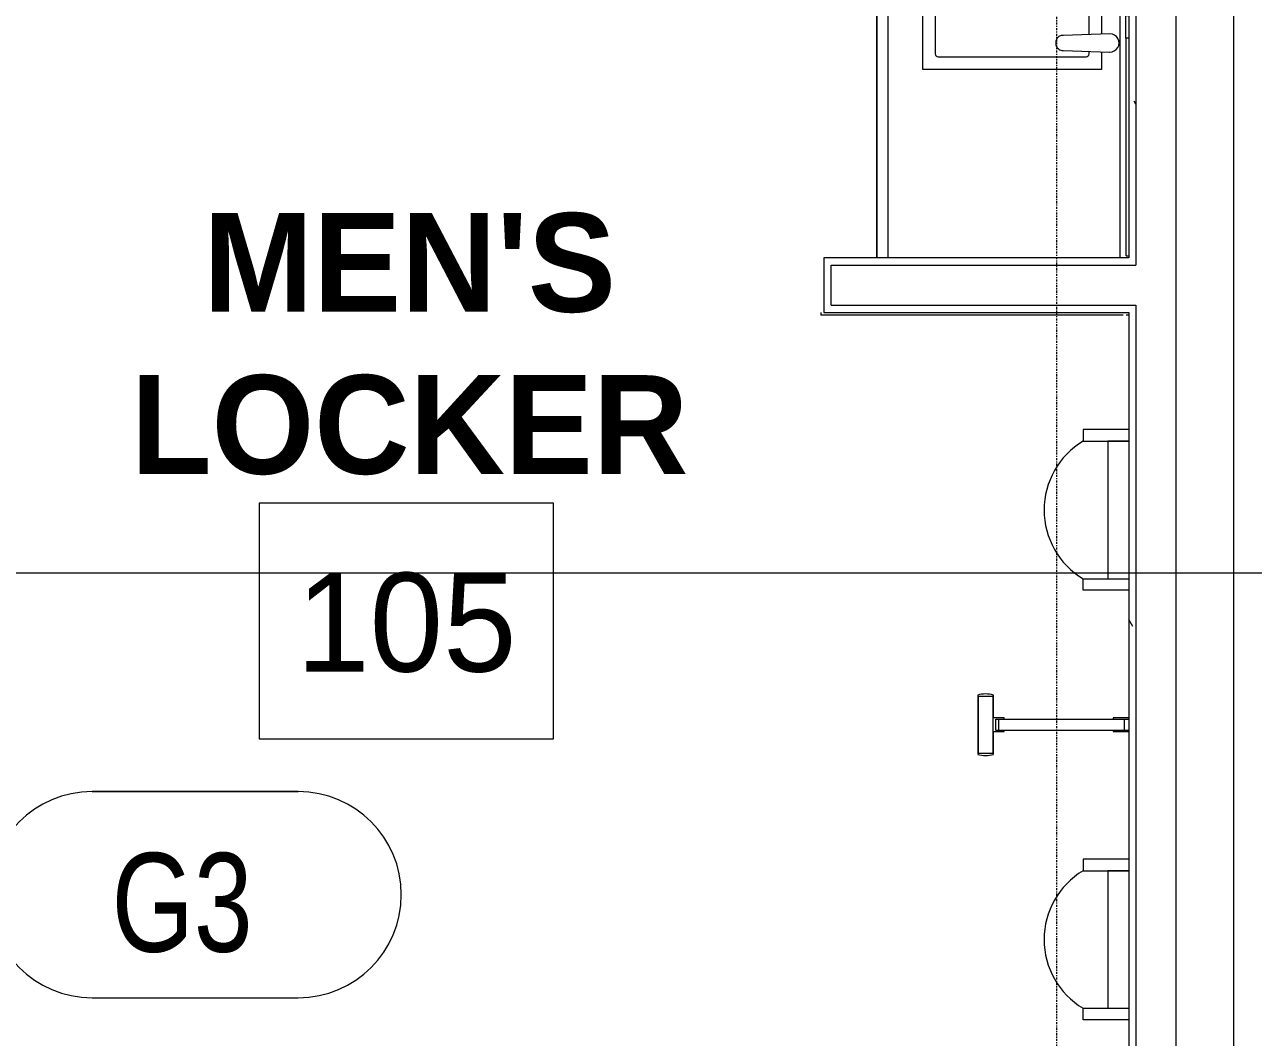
# Model space of a CAD drawing. Header units: inches. Extents: x 23906 to 26777, y -23220 to -20467.
# Drawn here: x 25412.4 to 25519.6, y -22583.6 to -22495.2 of the extents above; entities that cross this region are included whole.
import ezdxf

# ---------------------------------------------------------------- set-up
doc = ezdxf.new("R2010")
doc.units = ezdxf.units.IN
doc.header["$MEASUREMENT"] = 0
doc.linetypes.add('Dash Dot 3_16_', pattern=[0.3125, 0.1875, -0.0625, 0, -0.0625])
doc.linetypes.add('Grid Line 1_2_', pattern=[0.875, 0.5, -0.125, 0.125, -0.125])
for name, color, linetype, lineweight in [('A-ANNO-SYMB', 150, 'Continuous', 9), ('A-AREA-IDEN', 2, 'Continuous', 9), ('A-GENM', 13, 'Continuous', 20), ('A-WALL', 113, 'Continuous', 20), ('A-WALL-IDEN', 211, 'Continuous', 9), ('A-WALL-PATT', 111, 'Continuous', 50), ('I-WALL', 2, 'Continuous', 20), ('P-SANR-FIXT', 6, 'Continuous', 20), ('Q-CASE', 31, 'Continuous', 20), ('Q-SPCQ', 91, 'Continuous', 20), ('S-GRID', 1, 'Continuous', 9)]:
    doc.layers.add(name, color=color, linetype=linetype, lineweight=lineweight)
doc.styles.add('Century Gothic', font='GOTHIC.TTF', dxfattribs={"height": 8.622671})
doc.styles.add('Century Gothic_1', font='GOTHIC.TTF', dxfattribs={"width": 0.8, "height": 8.622671})
doc.styles.add('Century Gothic_B', font='GOTHICB.TTF', dxfattribs={"height": 8.616719})

# ---------------------------------------------------------------- blocks, each defined once
blk = doc.blocks.new('Urinal-Wall-3D - Urinal-Wall-3D-23375-Enlarged First Floor Plan _East_')
at = {"layer": 'P-SANR-FIXT', "color": 43, "lineweight": 13}
for p, q in [((-11.29, 2.06), (-11.29, 6.06)), ((-11.29, 6.06), (-10.29, 6.06)), ((-10.29, 6.06), (-10.29, 2.06)), ((2.73, 6.06), (1.71, 6.06)), ((1.71, 6.06), (1.71, 2.06)), ((2.73, 2.06), (2.73, 6.06)), ((1.71, 3.91), (-10.29, 3.91)), ((-10.29, 3.91), (-10.29, 2.06)), ((1.71, 2.06), (1.71, 3.91))]:
    blk.add_line(p, q, dxfattribs=at)
blk.add_arc((-4.29, 2.46), 7, 31.0027, 148.9973, dxfattribs=at)
blk = doc.blocks.new('Partition-Floor_Braced_Urinal_Screen-Bradley_Corp-St__Stl - 11_ x 42_ Urinal Screen-283502-Enlarged First Floor Plan _East_')
at = {"layer": 'Q-SPCQ', "color": 43, "lineweight": 13}
for p, q in [((-0.6, -0.63), (-0.6, -2)), ((-0.5, -1), (-0.5, -0.63)), ((-0.5, -12), (-0.5, -1)), ((0.5, -1), (-0.5, -1)), ((0.5, -0.63), (0.5, -1)), ((0.5, -1), (0.5, -12)), ((0.6, -2), (0.6, -0.63)), ((-0.6, -2), (-0.5, -2)), ((0.5, -2), (0.6, -2)), ((-0.5, -11.5), (-0.6, -11.5)), ((-0.6, -11.5), (-0.6, -12.5)), ((0.6, -11.5), (0.5, -11.5)), ((0.6, -12.5), (0.6, -11.5)), ((-0.6, -12.44), (-2.58, -12.44)), ((-2.5, -12.5), (2.5, -12.5)), ((-2.5, -13.75), (-2.5, -12.5)), ((-0.5, -12.23), (-0.5, -12)), ((-0.5, -12), (0.5, -12)), ((0.5, -12.23), (-0.5, -12.23)), ((0.5, -12), (0.5, -12.23)), ((2.58, -12.44), (0.6, -12.44)), ((2.5, -12.5), (2.5, -13.75)), ((-2.58, -13.81), (2.58, -13.81)), ((2.5, -13.75), (-2.5, -13.75))]:
    blk.add_line(p, q, dxfattribs=at)
for centre, start, end in [((-0.39, -13.13), 162.6194, 197.3806), ((0.39, -13.13), 342.6194, 17.3806)]:
    blk.add_arc(centre, 2.3, start, end, dxfattribs=at)
blk = doc.blocks.new('Soap_Dispenser-TOTO-TES1ADC-05 - Polished Chrome-162828-Enlarged First Floor Plan _East_')
at = {"layer": 'A-GENM', "color": 43, "lineweight": 13}
for p, q in [((-0.79, 0), (-0.66, -4.1)), ((0.66, -4.1), (0.79, -0.03))]:
    blk.add_line(p, q, dxfattribs=at)
blk.add_arc((0, 0), 0.791, 358.1479, 179.999, dxfattribs=at)
blk.add_open_spline([(-0.66, -4.1), (-0.66, -4.15), (-0.65, -4.25), (-0.6, -4.4), (-0.51, -4.53), (-0.35, -4.67), (-0.08, -4.76), (0.21, -4.73), (0.42, -4.61), (0.56, -4.47), (0.65, -4.29), (0.66, -4.16), (0.66, -4.1)], degree=3, knots=[0, 0, 0, 0, 0.076923, 0.153846, 0.230769, 0.307692, 0.461538, 0.615385, 0.711538, 0.807692, 0.903846, 1, 1, 1, 1], dxfattribs=at)
blk = doc.blocks.new('Bradley-Washroom_Accessories-Mirrors-747_Standard - 60_ x 36_ _ BradEX-205488-Enlarged First Floor Plan _East_')
at = {"layer": 'Q-SPCQ', "color": 43, "lineweight": 13}
for p, q in [((25508.52, -22454.37), (25508.52, -22435.37)), ((25508.77, -22435.37), (25508.52, -22435.37)), ((25508.77, -22435.37), (25508.77, -22454.37)), ((25508.48, -22454.37), (25508.77, -22454.37)), ((25508.48, -22454.37), (25508.48, -22456.37)), ((25508.77, -22454.37), (25508.77, -22456.37)), ((25508.77, -22456.37), (25508.48, -22456.37)), ((25508.52, -22494.37), (25508.52, -22456.37)), ((25508.77, -22456.37), (25508.77, -22494.37)), ((25508.48, -22494.37), (25508.77, -22494.37)), ((25508.48, -22494.37), (25508.48, -22496.37)), ((25508.77, -22494.37), (25508.77, -22496.37)), ((25508.77, -22496.37), (25508.48, -22496.37)), ((25508.52, -22515.37), (25508.52, -22496.37)), ((25508.77, -22496.37), (25508.77, -22515.37)), ((25508.52, -22515.37), (25508.77, -22515.37))]:
    blk.add_line(p, q, dxfattribs=at)
blk = doc.blocks.new('Counter Top - 24_ Depth-179606-Enlarged First Floor Plan _East_')
at = {"layer": 'Q-CASE', "color": 43, "lineweight": 13}
for p, q in [((33.11, -0.75), (-47.26, -0.75)), ((-47.26, -22), (33.11, -22))]:
    blk.add_line(p, q, dxfattribs=at)
blk = doc.blocks.new('KNEE PROTECTOR1 - KNEE PROTECTOR-205860-Enlarged First Floor Plan _East_')
at = {"layer": 'Q-CASE', "color": 43, "lineweight": 13}
for p, q in [((79235.76, -9330.82), (79155.38, -9330.82)), ((79235.76, -9331.82), (79155.38, -9331.82))]:
    blk.add_line(p, q, dxfattribs=at)
blk = doc.blocks.new('Sink-Under_Counter-Kohler-2882 - White-191670-Enlarged First Floor Plan _East_')
at = {"layer": 'P-SANR-FIXT', "color": 43, "lineweight": 13}
for p, q in [((-9.91, -7.81), (-9.91, 7.81)), ((-9.91, 7.81), (-0.85, 7.81)), ((1.15, 7.81), (6.83, 7.81)), ((8.37, 7.81), (9.91, 7.81)), ((9.91, 7.81), (9.91, -7.81)), ((-8.81, 6.46), (-8.81, -6.46)), ((-0.1, 6.71), (-8.56, 6.71)), ((6.87, 6.71), (0.4, 6.71)), ((8.56, 6.71), (8.33, 6.71)), ((8.81, -6.46), (8.81, 6.46)), ((-8.56, -6.71), (8.56, -6.71)), ((9.91, -7.81), (-9.91, -7.81))]:
    blk.add_line(p, q, dxfattribs=at)
for centre, radius, start, end in [((-8.56, 6.46), 0.25, 90, 180), ((8.56, 6.46), 0.25, 360, 90), ((0, 0), 0.875, 360, 180), ((0, 0), 0.875, 180, 360), ((-8.56, -6.46), 0.25, 180, 270), ((8.56, -6.46), 0.25, 270, 360)]:
    blk.add_arc(centre, radius, start, end, dxfattribs=at)
blk = doc.blocks.new('Locker Rooms and Restrooms_rvt-1-Enlarged First Floor Plan _East_')
at = {"layer": 'A-WALL-PATT', "lineweight": 9}
h = blk.add_hatch(dxfattribs=at)
h.set_pattern_fill('FP_8', color=8, style=0, pattern_type=2)
h.set_pattern_definition([(0, (0, 0), (30.72, 7.68), [1.267, -21.773, 1.267, -21.773, -122.88]), (0, (0, 0), (30.72, 7.68), [-46.08, 1.267, -44.813, 1.267, -21.773, -53.76]), (0, (0, 0), (30.72, 7.68), [-115.2, 1.267, -14.093, 1.267, -37.133]), (120, (11.52, 3.84), (-22.0110751, 22.7643004), [1.267, -21.773, 1.267, -21.773, -122.88]), (120, (11.52, 3.84), (-22.0110751, 22.7643004), [-46.08, 1.267, -44.813, 1.267, -21.773, -53.76]), (120, (11.52, 3.84), (-22.0110751, 22.7643004), [-115.2, 1.267, -14.093, 1.267, -37.133]), (240, (15.36, 19.2), (-8.7089249, -30.4443004), [1.267, -21.773, 1.267, -21.773, -122.88]), (240, (15.36, 19.2), (-8.7089249, -30.4443004), [-46.08, 1.267, -44.813, 1.267, -21.773, -53.76]), (240, (15.36, 19.2), (-8.7089249, -30.4443004), [-115.2, 1.267, -14.093, 1.267, -37.133])])
h.paths.add_polyline_path([(25508.77, -22691.3), (25509.39, -22691.3), (25509.39, -22519.68), (25508.77, -22519.68), (25508.77, -22685.35)], flags=0)
h.paths.add_polyline_path([(25508.77, -22516.18), (25509.39, -22516.18), (25509.39, -22435.18), (25508.77, -22435.18), (25508.77, -22515.55)], flags=0)
at = {"layer": 'A-WALL', "color": 7}
for p, q in [((25509.39, -22435.18), (25509.39, -22516.18)), ((25482.77, -22519.68), (25482.77, -22516.18)), ((25482.77, -22516.18), (25508.77, -22516.18)), ((25508.77, -22516.18), (25509.39, -22516.18)), ((25482.77, -22519.68), (25508.77, -22519.68)), ((25508.77, -22519.68), (25509.39, -22519.68)), ((25509.39, -22519.68), (25509.39, -22691.3))]:
    blk.add_line(p, q, dxfattribs=at)
at = {"layer": 'I-WALL', "color": 7}
for p, q in [((25512.89, -22695.43), (25512.89, -22435.18)), ((25517.89, -22435.18), (25517.89, -22695.43)), ((25508.77, -22496.37), (25508.77, -22515.55)), ((25508.77, -22515.55), (25482.14, -22515.55)), ((25482.14, -22515.55), (25482.14, -22516.18)), ((25482.14, -22516.18), (25482.14, -22519.68)), ((25482.14, -22519.68), (25482.14, -22520.3)), ((25482.14, -22520.3), (25508.77, -22520.3)), ((25508.77, -22520.3), (25508.77, -22691.3))]:
    blk.add_line(p, q, dxfattribs=at)
at = {"layer": 'I-WALL', "color": 43, "lineweight": 13}
for p, q in [((25481.89, -22520.3), (25481.89, -22520.55)), ((25508.27, -22520.55), (25481.89, -22520.55)), ((25508.77, -22520.55), (25508.52, -22520.55))]:
    blk.add_line(p, q, dxfattribs=at)
at = {"color": 43, "lineweight": 13}
for name, p, rotation in [('Counter Top - 24_ Depth-179606-Enlarged First Floor Plan _East_', (25508.77, -22482.44), 269.9999999999997), ('KNEE PROTECTOR1 - KNEE PROTECTOR-205860-Enlarged First Floor Plan _East_', (34818.59, 56720.2), 270.0000000000026), ('Sink-Under_Counter-Kohler-2882 - White-191670-Enlarged First Floor Plan _East_', (25498.58, -22489.18), 270), ('Soap_Dispenser-TOTO-TES1ADC-05 - Polished Chrome-162828-Enlarged First Floor Plan _East_', (25507.12, -22496.78), 269.9999999999595), ('Urinal-Wall-3D - Urinal-Wall-3D-23375-Enlarged First Floor Plan _East_', (25510.83, -22533.26), 90), ('Partition-Floor_Braced_Urinal_Screen-Bradley_Corp-St__Stl - 11_ x 42_ Urinal Screen-283502-Enlarged First Floor Plan _East_', (25509.39, -22556.3), 269.9999999999793), ('Urinal-Wall-3D - Urinal-Wall-3D-23375-Enlarged First Floor Plan _East_', (25510.83, -22570.76), 90)]:
    blk.add_blockref(name, p, dxfattribs=dict(at, rotation=rotation))
blk.add_blockref('Bradley-Washroom_Accessories-Mirrors-747_Standard - 60_ x 36_ _ BradEX-205488-Enlarged First Floor Plan _East_', (0, 0), dxfattribs=at)
blk = doc.blocks.new('Wall Tag - 1_4_-1369832-Enlarged First Floor Plan _East_')
at = {"layer": 'A-WALL-IDEN', "color": 153}
for p, q in [((-0.0822, 0.0968), (0.1053, 0.0968)), ((0.1053, 0.0968), (-0.0822, 0.0968)), ((-0.0822, -0.0907), (0.1053, -0.0907)), ((-0.0822, -0.0907), (0.1053, -0.0907))]:
    blk.add_line(p, q, dxfattribs=at)
for centre, start, end in [((-0.0822, 0.0031), 90, 270), ((-0.0822, 0.0031), 90, 270), ((0.1053, 0.0031), 270, 90), ((0.1053, 0.0031), 270, 90)]:
    blk.add_arc(centre, 0.0937, start, end, dxfattribs=at)

msp = doc.modelspace()

# ---------------------------------------------------------------- linework, layer by layer
at = {"layer": 'A-ANNO-SYMB', "linetype": 'Dash Dot 3_16_'}
msp.add_line((25502.44277, -22356.54449), (25502.44277, -22685.1658), dxfattribs=at)
at = {"layer": 'A-AREA-IDEN', "flags": 128}
msp.add_lwpolyline([(25432.84294, -22536.94524), (25432.84294, -22557.51667), (25458.55294, -22557.51667), (25458.55294, -22536.94524)], close=True, dxfattribs=at)
at = {"layer": 'S-GRID', "linetype": 'Grid Line 1_2_'}
for p, q in [((26486.39177, -22543.05281), (24012.51838, -22543.05281)), ((26583.90261, -22543.05281), (24110.3815, -22543.05281))]:
    msp.add_line(p, q, dxfattribs=at)

# ---------------------------------------------------------------- block references
at = {"layer": 'A-WALL-IDEN', "color": 153, "xscale": 95.99999999999994, "yscale": 95.99999999999994, "zscale": 95.99999999999994}
msp.add_blockref('Wall Tag - 1_4_-1369832-Enlarged First Floor Plan _East_', (25426.15443, -22571.42914), dxfattribs=at)

# ---------------------------------------------------------------- texts
at = {"layer": 'A-AREA-IDEN', "attachment_point": 2}
for s, insert, char_height, width, line_spacing_factor, style in [("MEN'S\\PLOCKER", (25445.98397, -22511.63565), 8.616719, 54.324, 0.984796, 'Century Gothic_B'), ('105', (25445.69794, -22543.03686), 8.622671, 23.652, 0.984117, 'Century Gothic')]:
    msp.add_mtext(s, dxfattribs=dict(at, insert=insert, char_height=char_height, width=width, line_spacing_factor=line_spacing_factor, style=style))

# ---------------------------------------------------------------- next in the draw order: texts
at = {"layer": 'A-WALL-IDEN', "insert": (25426.12557, -22567.4948), "char_height": 8.622671, "width": 16.092, "attachment_point": 2, "line_spacing_factor": 0.984117, "style": 'Century Gothic_1', "bg_fill": 3, "box_fill_scale": 1.25, "bg_fill_color": 0, "bg_fill_transparency": 0}
msp.add_mtext('G3', dxfattribs=at)

# ---------------------------------------------------------------- next in the draw order: block references
at = {"lineweight": 5}
msp.add_blockref('Locker Rooms and Restrooms_rvt-1-Enlarged First Floor Plan _East_', (0, 0), dxfattribs=at)

doc.saveas('drawing.dxf')
